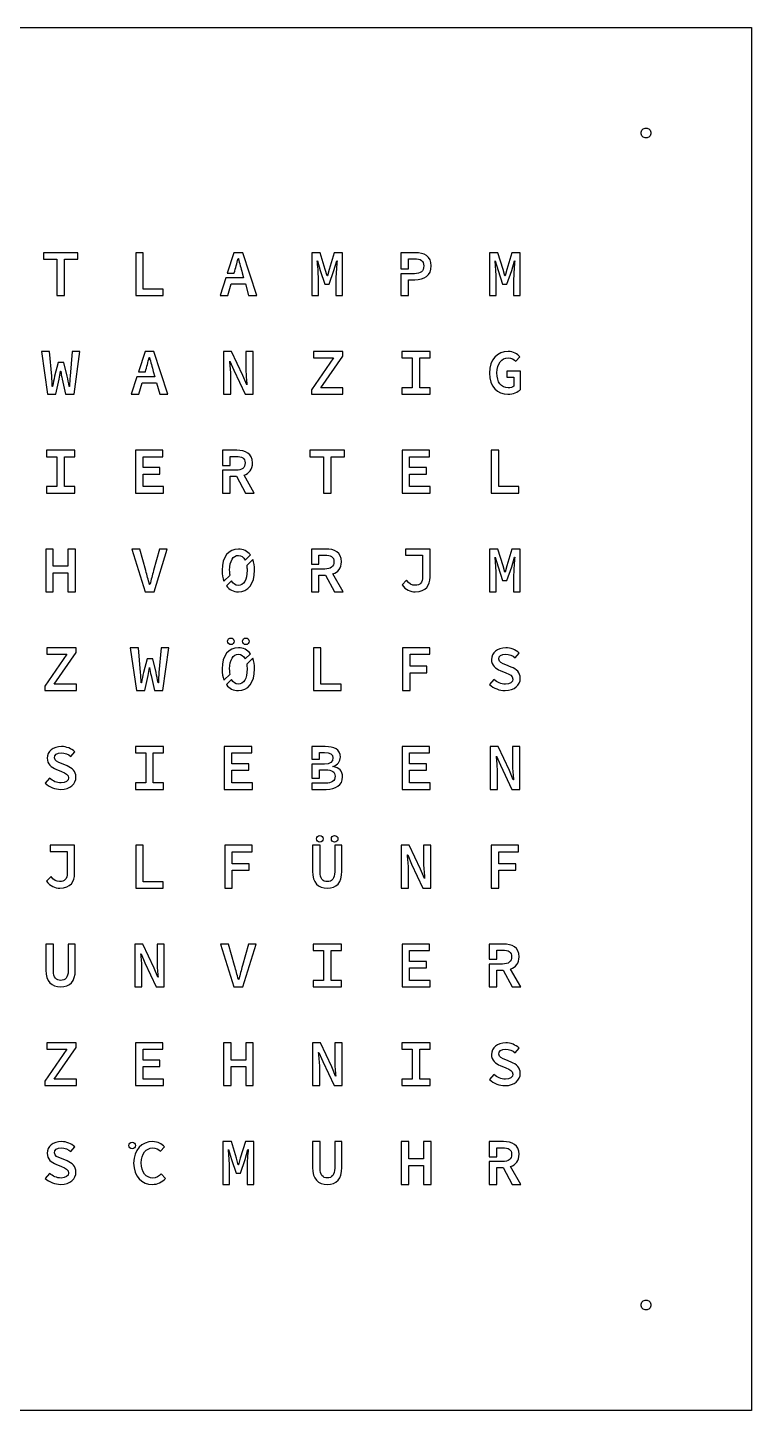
# Model space of a CAD drawing. Extents: x 10 to 430, y 10 to 430.
# Drawn here: x 210.1 to 430, y 10 to 430 of the extents above; entities that cross this region are included whole.
import ezdxf

# ---------------------------------------------------------------- set-up
doc = ezdxf.new("R2010")
doc.units = 0
for name, color, linetype in [('border', 7, 'CONTINUOUS'), ('chars', 7, 'CONTINUOUS'), ('dots_outline', 7, 'CONTINUOUS')]:
    doc.layers.add(name, color=color, linetype=linetype)

msp = doc.modelspace()

# ---------------------------------------------------------------- linework, layer by layer
at = {"layer": 'border', "color": 7}
msp.add_lwpolyline([(10, 430), (430, 430), (430, 10), (10, 10)], close=True, dxfattribs=at)
at = {"layer": 'chars', "color": 7}
for points in [[(218.97939, 348.632361), (221.2852, 348.632361), (221.2852, 359.684349), (225.38001, 359.684349), (225.38001, 361.632361), (214.88459, 361.632361), (214.88459, 359.684349), (218.97939, 359.684349)], [(242.93811, 348.632361), (251.32649, 348.632361), (251.32649, 350.580373), (245.22404, 350.580373), (245.22404, 361.632361), (242.93811, 361.632361)], [(296.34178, 318.63235), (305.92282, 318.63235), (305.92282, 320.580363), (299.16441, 320.580363), (305.84331, 330.240913), (305.84331, 331.63235), (296.93811, 331.63235), (296.93811, 329.704216), (303.0008, 329.704216), (296.34178, 320.023788)], [(323.83872, 318.63235), (332.42588, 318.63235), (332.42588, 320.580363), (329.2852, 320.580363), (329.2852, 329.684338), (332.42588, 329.684338), (332.42588, 331.63235), (323.83872, 331.63235), (323.83872, 329.684338), (326.97939, 329.684338), (326.97939, 320.580363), (323.83872, 320.580363)], [(356.014301, 318.63235)], [(215.83872, 288.63234), (224.42588, 288.63234), (224.42588, 290.580352), (221.2852, 290.580352), (221.2852, 299.684328), (224.42588, 299.684328), (224.42588, 301.63234), (215.83872, 301.63234), (215.83872, 299.684328), (218.97939, 299.684328), (218.97939, 290.580352), (215.83872, 290.580352)], [(242.868535, 288.63234), (251.396065, 288.63234), (251.396065, 290.580352), (245.174345, 290.580352), (245.174345, 294.416743), (250.282915, 294.416743), (250.282915, 296.364756), (245.174345, 296.364756), (245.174345, 299.684328), (251.197285, 299.684328), (251.197285, 301.63234), (242.868535, 301.63234)], [(299.97939, 288.63234), (302.2852, 288.63234), (302.2852, 299.684328), (306.38001, 299.684328), (306.38001, 301.63234), (295.88459, 301.63234), (295.88459, 299.684328), (299.97939, 299.684328)], [(323.86854, 288.63234), (332.39606, 288.63234), (332.39606, 290.580352), (326.17435, 290.580352), (326.17435, 294.416743), (331.28291, 294.416743), (331.28291, 296.364756), (326.17435, 296.364756), (326.17435, 299.684328), (332.19728, 299.684328), (332.19728, 301.63234), (323.86854, 301.63234)], [(350.938106, 288.63234), (359.326486, 288.63234), (359.326486, 290.580352), (353.224036, 290.580352), (353.224036, 301.63234), (350.938106, 301.63234)], [(215.60019, 258.63233), (217.906, 258.63233), (217.906, 264.39686), (222.3586, 264.39686), (222.3586, 258.63233), (224.66441, 258.63233), (224.66441, 271.63233), (222.3586, 271.63233), (222.3586, 266.4045), (217.906, 266.4045), (217.906, 271.63233), (215.60019, 271.63233)], [(274.13205, 271.632193)], [(278.52091, 268.460294)], [(327.868795, 258.63233)], [(215.34178, 228.63232), (224.92282, 228.63232), (224.92282, 230.58034), (218.16441, 230.58034), (224.8433, 240.24089), (224.8433, 241.63232), (215.93811, 241.63232), (215.93811, 239.70419), (222.0008, 239.70419), (215.34178, 230.02376)], [(270.881365, 243.598962)], [(274.13205, 241.632185)], [(275.38325, 243.598962)], [(296.93811, 228.63232), (305.32649, 228.63232), (305.32649, 230.58034), (299.22404, 230.58034), (299.22404, 241.63232), (296.93811, 241.63232)], [(323.977865, 228.63232), (326.283675, 228.63232), (326.283675, 234.05893), (331.392235, 234.05893), (331.392235, 236.00694), (326.283675, 236.00694), (326.283675, 239.68431), (332.286735, 239.68431), (332.286735, 241.63232), (323.977865, 241.63232)], [(278.52091, 238.460285)], [(355.15148, 228.63232)], [(242.83872, 198.63231), (251.42588, 198.63231), (251.42588, 200.58033), (248.2852, 200.58033), (248.2852, 209.6843), (251.42588, 209.6843), (251.42588, 211.63231), (242.83872, 211.63231), (242.83872, 209.6843), (245.97939, 209.6843), (245.97939, 200.58033), (242.83872, 200.58033)], [(269.86854, 198.63231), (278.39606, 198.63231), (278.39606, 200.58033), (272.17435, 200.58033), (272.17435, 204.41672), (277.28291, 204.41672), (277.28291, 206.36473), (272.17435, 206.36473), (272.17435, 209.6843), (278.19728, 209.6843), (278.19728, 211.63231), (269.86854, 211.63231)], [(323.86854, 198.63231), (332.39606, 198.63231), (332.39606, 200.58033), (326.17435, 200.58033), (326.17435, 204.41672), (331.28291, 204.41672), (331.28291, 206.36473), (326.17435, 206.36473), (326.17435, 209.6843), (332.19728, 209.6843), (332.19728, 211.63231), (323.86854, 211.63231)], [(220.15148, 198.63231)], [(242.93811, 168.6323), (251.32649, 168.6323), (251.32649, 170.58031), (245.22404, 170.58031), (245.22404, 181.6323), (242.93811, 181.6323)], [(269.977865, 168.6323), (272.283675, 168.6323), (272.283675, 174.0589), (277.392235, 174.0589), (277.392235, 176.00692), (272.283675, 176.00692), (272.283675, 179.68429), (278.286735, 179.68429), (278.286735, 181.6323), (269.977865, 181.6323)], [(297.881365, 183.598996)], [(302.38325, 183.598996)], [(350.977861, 168.6323), (353.283671, 168.6323), (353.283671, 174.0589), (358.392231, 174.0589), (358.392231, 176.00692), (353.283671, 176.00692), (353.283671, 179.68429), (359.286731, 179.68429), (359.286731, 181.6323), (350.977861, 181.6323)], [(219.868795, 168.6323)], [(301.151815, 168.6323)], [(296.83872, 138.63229), (305.42588, 138.63229), (305.42588, 140.58031), (302.2852, 140.58031), (302.2852, 149.68428), (305.42588, 149.68428), (305.42588, 151.63229), (296.83872, 151.63229), (296.83872, 149.68428), (299.97939, 149.68428), (299.97939, 140.58031), (296.83872, 140.58031)], [(323.86854, 138.63229), (332.39606, 138.63229), (332.39606, 140.58031), (326.17435, 140.58031), (326.17435, 144.4167), (331.28291, 144.4167), (331.28291, 146.36471), (326.17435, 146.36471), (326.17435, 149.68428), (332.19728, 149.68428), (332.19728, 151.63229), (323.86854, 151.63229)], [(220.151815, 138.63229)], [(215.34178, 108.63229), (224.92282, 108.63229), (224.92282, 110.58031), (218.16441, 110.58031), (224.8433, 120.24086), (224.8433, 121.63229), (215.93811, 121.63229), (215.93811, 119.70416), (222.0008, 119.70416), (215.34178, 110.02373)], [(242.868535, 108.63229), (251.396065, 108.63229), (251.396065, 110.58031), (245.174345, 110.58031), (245.174345, 114.4167), (250.282915, 114.4167), (250.282915, 116.36471), (245.174345, 116.36471), (245.174345, 119.68428), (251.197285, 119.68428), (251.197285, 121.63229), (242.868535, 121.63229)], [(269.60019, 108.63229), (271.906, 108.63229), (271.906, 114.39682), (276.3586, 114.39682), (276.3586, 108.63229), (278.66441, 108.63229), (278.66441, 121.63229), (276.3586, 121.63229), (276.3586, 116.40447), (271.906, 116.40447), (271.906, 121.63229), (269.60019, 121.63229)], [(323.83872, 108.632288), (332.42587, 108.632288), (332.42587, 110.5803), (329.2852, 110.5803), (329.2852, 119.684276), (332.42587, 119.684276), (332.42587, 121.632288), (323.83872, 121.632288), (323.83872, 119.684276), (326.97939, 119.684276), (326.97939, 110.5803), (323.83872, 110.5803)], [(355.151466, 108.63229)], [(242.84061, 90.42399)], [(323.60019, 78.632287), (325.906, 78.632287), (325.906, 84.396817), (330.3586, 84.396817), (330.3586, 78.632287), (332.66441, 78.632287), (332.66441, 91.632287), (330.3586, 91.632287), (330.3586, 86.404467), (325.906, 86.404467), (325.906, 91.632287), (323.60019, 91.632287)], [(220.15148, 78.632287)], [(247.956785, 78.632287)], [(301.151815, 78.632287)]]:
    msp.add_lwpolyline(points, close=True, dxfattribs=at)
for points in [[(275.28546, 355.549871), (275.7428, 353.959791), (273.86488, 353.959791), (272.44274, 353.959791), (270.29352, 353.959791), (268.56649, 348.632501), (270.91209, 348.632501), (271.92598, 352.150631), (276.25956, 352.150631), (277.2533, 348.632501), (279.69811, 348.632501), (275.48442, 361.632221), (272.78072, 361.632221)], [(272.78072, 361.632221), (270.77981, 355.459471), (272.87426, 355.459471), (272.90006, 355.549871)], [(303.776025, 353.880067), (303.776025, 348.632361), (305.803545, 348.632361), (305.803545, 361.632361), (303.259205, 361.632361), (301.688865, 356.563554), (301.172045, 354.615541), (301.092545, 354.615541), (300.555855, 356.563554), (299.005395, 361.632361), (296.461055, 361.632361), (296.461115, 348.632361)], [(323.52069, 361.632481), (323.52069, 356.751641), (325.82649, 356.751641), (325.82649, 359.783501), (327.61553, 359.783501)], [(327.79433, 361.632481), (323.52069, 361.632481)], [(357.776021, 353.880067), (357.776021, 348.632361), (359.803541, 348.632361), (359.803541, 361.632361), (357.259201, 361.632361), (355.688861, 356.563554), (355.172041, 354.615541), (355.092541, 354.615541), (354.555851, 356.563554), (353.005391, 361.632361), (350.461051, 361.632361), (350.461111, 348.632361)], [(274.05296, 359.843151), (274.13256, 359.843151)], [(298.110955, 359.207285), (298.170555, 359.207285), (299.025295, 356.185878), (300.436605, 352.071199), (301.748535, 352.071199), (303.179725, 356.185878), (304.054345, 359.207285), (304.113945, 359.207285)], [(352.110951, 359.207285), (352.170551, 359.207285), (353.025291, 356.185878), (354.436601, 352.071199), (355.748531, 352.071199), (357.179721, 356.185878), (358.054341, 359.207285), (358.113941, 359.207285)], [(296.461115, 348.632361), (298.448875, 348.632361), (298.448875, 353.880067)], [(327.61553, 355.251471), (325.82649, 355.251471), (323.52069, 355.251471), (323.52069, 348.632241), (325.82649, 348.632241), (325.82649, 353.403011), (327.79433, 353.403011)], [(350.461111, 348.632361), (352.448871, 348.632361), (352.448871, 353.880067)], [(217.428965, 324.098711), (216.772995, 331.63235), (214.308165, 331.63235), (216.156765, 318.63235)], [(222.120055, 324.098711), (221.106295, 328.312779), (219.376935, 328.312779), (218.303535, 324.098711)], [(220.589465, 323.243971), (221.603225, 318.63235), (224.207195, 318.63235), (225.956435, 331.63235), (223.630745, 331.63235), (222.994655, 324.098711)], [(248.28546, 325.54986), (248.7428, 323.95978), (246.86488, 323.95978), (245.44274, 323.95978), (243.29352, 323.95978), (241.56649, 318.63249), (243.91209, 318.63249), (244.92598, 322.15062), (249.25956, 322.15062), (250.2533, 318.63249), (252.69811, 318.63249), (248.48442, 331.63221), (245.78072, 331.63221)], [(245.78072, 331.63221), (243.77981, 325.45946), (245.87426, 325.45946), (245.90006, 325.54986)], [(247.05296, 329.84314), (247.13256, 329.84314)], [(276.73626, 321.554369), (276.67666, 321.554369), (275.50388, 324.337243), (272.06504, 331.63235), (269.63996, 331.63235), (269.63997, 318.63235)], [(271.52835, 328.710332), (271.58795, 328.710332), (272.76073, 325.947335), (276.19957, 318.63235), (278.62464, 318.63235), (278.62464, 331.63235), (276.41822, 331.63235), (276.41822, 325.98709)], [(358.430231, 328.679548), (359.657371, 330.060079)], [(220.112425, 325.669048), (220.172025, 325.669048)], [(269.63997, 318.63235), (271.8464, 318.63235), (271.8464, 324.317366)], [(359.849111, 320.127925), (359.849111, 325.650049), (355.669171, 325.650049), (355.669171, 323.828515), (357.835841, 323.828515), (357.835841, 321.124976)], [(216.156765, 318.63235), (218.720985, 318.63235), (219.714875, 323.243971)], [(217.667455, 320.977916), (217.607855, 320.977916)], [(222.835635, 320.977916), (222.756135, 320.977916)], [(269.31191, 301.6322), (269.31191, 297.04953), (271.61773, 297.04953), (271.61773, 299.78373), (273.40676, 299.78373)], [(273.64552, 301.6322), (269.31191, 301.6322)], [(273.40676, 295.54988), (271.61773, 295.54988), (269.31191, 295.54988), (269.31191, 288.63248), (271.61773, 288.63248), (271.61773, 293.72106), (273.56593, 293.72106), (276.34871, 288.63248), (278.95269, 288.63248), (275.85156, 294.05902)], [(245.999275, 265.09258), (244.170535, 271.63233), (241.725575, 271.63233), (245.780615, 258.63233)], [(245.780615, 258.63233), (248.503855, 258.63233), (252.539025, 271.63233), (250.173575, 271.63233), (248.364715, 265.09258)], [(276.19911, 268.259788), (277.77782, 269.838504)], [(296.31191, 271.63219), (296.31191, 267.04952), (298.61772, 267.04952), (298.61772, 269.78372), (300.40676, 269.78372)], [(300.64552, 271.63219), (296.31191, 271.63219)], [(332.377795, 263.08278), (332.377795, 271.63233), (324.940865, 271.63233), (324.940865, 269.73893), (330.113535, 269.73893), (330.113535, 263.27797)], [(357.776021, 263.88004), (357.776021, 258.63233), (359.803541, 258.63233), (359.803541, 271.63233), (357.259201, 271.63233), (355.688861, 266.56352), (355.172041, 264.61551), (355.092541, 264.61551), (354.555851, 266.56352), (353.005391, 271.63233), (350.461051, 271.63233), (350.461111, 258.63233)], [(352.110951, 269.20725), (352.170551, 269.20725), (353.025291, 266.18585), (354.436601, 262.07117), (355.748531, 262.07117), (357.179721, 266.18585), (358.054341, 269.20725), (358.113941, 269.20725)], [(278.52093, 268.460294), (276.67917, 266.618546)], [(300.40676, 265.54987), (298.61772, 265.54987), (296.31191, 265.54987), (296.31191, 258.63247), (298.61772, 258.63247), (298.61772, 263.72105), (300.56593, 263.72105), (303.34871, 258.63247), (305.95269, 258.63247), (302.85156, 264.05901)], [(247.231685, 260.85863), (247.152185, 260.85863)], [(269.75711, 261.817806), (271.59422, 263.654903)], [(272.07736, 262.016759), (270.4997, 260.439078)], [(325.214135, 262.14584), (323.886805, 260.74043)], [(350.461111, 258.63233), (352.448871, 258.63233), (352.448871, 263.88004)], [(244.428965, 234.09868), (243.772995, 241.63232), (241.308165, 241.63232), (243.156765, 228.63232)], [(247.589465, 233.24394), (248.603225, 228.63232), (251.207195, 228.63232), (252.956435, 241.63232), (250.630745, 241.63232), (249.994655, 234.09868)], [(276.19911, 238.259775), (277.77782, 239.838495)], [(358.25767, 238.621995), (359.40811, 240.040875)], [(249.120055, 234.09868), (248.106295, 238.31275), (246.376935, 238.31275), (245.303535, 234.09868)], [(247.112425, 235.66902), (247.172025, 235.66902)], [(278.52093, 238.460285), (276.67917, 236.618535)], [(357.06888, 235.745889), (355.41991, 236.455329)], [(243.156765, 228.63232), (245.720985, 228.63232), (246.714875, 233.24394)], [(269.75711, 231.817795), (271.59422, 233.654895)], [(272.07736, 232.016755), (270.4997, 230.439065)], [(351.77685, 231.987777), (350.47301, 230.473028)], [(353.71342, 234.768013), (355.41991, 234.020225)], [(244.667455, 230.97789), (244.607855, 230.97789)], [(249.835635, 230.97789), (249.756135, 230.97789)], [(223.25767, 208.62199), (224.40811, 210.04087)], [(300.50624, 211.63244), (296.47083, 211.63242)], [(296.47083, 211.63242), (296.47083, 207.78511), (298.77663, 207.78511), (298.77663, 209.78344), (300.34708, 209.78344)], [(357.736256, 201.55433), (357.676656, 201.55433), (356.503876, 204.33721), (353.065036, 211.63231), (350.639956, 211.63231), (350.639966, 198.63231)], [(352.528346, 208.7103), (352.587946, 208.7103), (353.760726, 205.9473), (357.199566, 198.63231), (359.624636, 198.63231), (359.624636, 211.63231), (357.418216, 211.63231), (357.418216, 205.98705)], [(222.06888, 205.74588), (220.41991, 206.45532)], [(300.30729, 206.28494), (298.77663, 206.28494), (296.47083, 206.28494), (296.47083, 201.98081), (298.77663, 201.98081), (298.77663, 204.5357), (300.60546, 204.5357)], [(216.77685, 201.98777), (215.47301, 200.47302)], [(218.71342, 204.76801), (220.41991, 204.02022)], [(302.87147, 205.52995), (302.87147, 205.60955)], [(350.639966, 198.63231), (352.846396, 198.63231), (352.846396, 204.31733)], [(300.60546, 200.48065), (298.77663, 200.48065), (296.47083, 200.48065), (296.47083, 198.63218), (300.8442, 198.63218)], [(224.377795, 173.08275), (224.377795, 181.6323), (216.940865, 181.6323), (216.940865, 179.73891), (222.113535, 179.73891), (222.113535, 173.27795)], [(298.946115, 173.57074), (298.946115, 181.6323), (296.681845, 181.6323), (296.681845, 173.74642)], [(305.582755, 173.74642), (305.582755, 181.6323), (303.416085, 181.6323), (303.416085, 173.57074)], [(330.73626, 171.55432), (330.67666, 171.55432), (329.50388, 174.33719), (326.06504, 181.6323), (323.63996, 181.6323), (323.63997, 168.6323)], [(325.52835, 178.71028), (325.58795, 178.71028), (326.76073, 175.94728), (330.19957, 168.6323), (332.62464, 168.6323), (332.62464, 181.6323), (330.41822, 181.6323), (330.41822, 175.98704)], [(323.63997, 168.6323), (325.8464, 168.6323), (325.8464, 174.31731)], [(217.214135, 172.14582), (215.886805, 170.74041)], [(217.946115, 143.57073), (217.946115, 151.63229), (215.681845, 151.63229), (215.681845, 143.7464)], [(224.582755, 143.7464), (224.582755, 151.63229), (222.416085, 151.63229), (222.416085, 143.57073)], [(249.73626, 141.55431), (249.67666, 141.55431), (248.50388, 144.33719), (245.06504, 151.63229), (242.63996, 151.63229), (242.63997, 138.63229)], [(244.52835, 148.71028), (244.58795, 148.71028), (245.76073, 145.94728), (249.19957, 138.63229), (251.62464, 138.63229), (251.62464, 151.63229), (249.41822, 151.63229), (249.41822, 145.98703)], [(272.999275, 145.09254), (271.170535, 151.63229), (268.725575, 151.63229), (272.780615, 138.63229)], [(272.780615, 138.63229), (275.503855, 138.63229), (279.539025, 151.63229), (277.173575, 151.63229), (275.364715, 145.09254)], [(350.31191, 151.63215), (350.31191, 147.04948), (352.61772, 147.04948), (352.61772, 149.78368), (354.40676, 149.78368)], [(354.64552, 151.63215), (350.31191, 151.63215)], [(242.63997, 138.63229), (244.8464, 138.63229), (244.8464, 144.31731)], [(354.40676, 145.54983), (352.61772, 145.54983), (350.31191, 145.54983), (350.31191, 138.63243), (352.61772, 138.63243), (352.61772, 143.72101), (354.56593, 143.72101), (357.34871, 138.63243), (359.95269, 138.63243), (356.85156, 144.05897)], [(274.231685, 140.85859), (274.152185, 140.85859)], [(303.73626, 111.55431), (303.67666, 111.55431), (302.50388, 114.33719), (299.06504, 121.63229), (296.63996, 121.63229), (296.63997, 108.63229)], [(298.52835, 118.71028), (298.58795, 118.71028), (299.76073, 115.94728), (303.19957, 108.63229), (305.62464, 108.63229), (305.62464, 121.63229), (303.41822, 121.63229), (303.41822, 115.98703)], [(358.257666, 118.62196), (359.408106, 120.04084)], [(296.63997, 108.63229), (298.8464, 108.63229), (298.8464, 114.31731)], [(353.713416, 114.76798), (355.419906, 114.02019)], [(357.068876, 115.74586), (355.419906, 116.4553)], [(351.776836, 111.98774), (350.473006, 110.473)], [(223.25767, 88.621957), (224.40811, 90.040837)], [(250.468585, 88.679487), (251.695725, 90.060017)], [(276.776025, 83.879997), (276.776025, 78.632287), (278.803545, 78.632287), (278.803545, 91.632287), (276.259205, 91.632287), (274.688865, 86.563487), (274.172045, 84.615467), (274.092545, 84.615467), (273.555855, 86.563487), (272.005395, 91.632287), (269.461055, 91.632287), (269.461115, 78.632287)], [(271.110955, 89.207217), (271.170555, 89.207217), (272.025295, 86.185807), (273.436605, 82.071127), (274.748535, 82.071127), (276.179725, 86.185807), (277.054345, 89.207217), (277.113945, 89.207217)], [(298.946115, 83.570727), (298.946115, 91.632287), (296.681845, 91.632287), (296.681845, 83.746407)], [(305.582755, 83.746407), (305.582755, 91.632287), (303.416085, 91.632287), (303.416085, 83.570727)], [(350.31191, 91.63215), (350.31191, 87.04948), (352.61772, 87.04948), (352.61772, 89.78368), (354.40676, 89.78368)], [(354.64552, 91.63215), (350.31191, 91.63215)], [(218.71342, 84.767977), (220.41991, 84.020187)], [(222.06888, 85.745857), (220.41991, 86.455297)], [(354.40676, 85.54983), (352.61772, 85.54983), (350.31191, 85.54983), (350.31191, 78.63243), (352.61772, 78.63243), (352.61772, 83.72101), (354.56593, 83.72101), (357.34871, 78.63243), (359.95269, 78.63243), (356.85156, 84.05897)], [(216.77685, 81.987737), (215.47301, 80.472997)], [(251.944985, 80.453817), (250.717845, 81.815177)], [(269.461115, 78.632287), (271.448875, 78.632287), (271.448875, 83.879997)]]:
    msp.add_lwpolyline(points, dxfattribs=at)
for points in [[(332.7439, 357.616701), (332.7439, 360.638101), (330.63684, 361.632481), (327.79433, 361.632481)], [(272.90006, 355.549871), (273.29762, 356.921431), (273.69516, 358.392081), (274.05296, 359.843151)], [(274.13256, 359.843151), (274.49036, 358.392081), (274.90779, 356.921431), (275.28546, 355.549871)], [(298.448875, 353.880067), (298.448875, 355.251627), (298.250105, 357.935113), (298.110955, 359.207285)], [(304.113945, 359.207285), (303.994675, 357.935113), (303.776025, 355.251627), (303.776025, 353.880067)], [(327.61553, 359.783501), (329.50391, 359.783501), (330.47789, 359.246671), (330.47789, 357.616701)], [(330.47789, 357.616701), (330.47789, 356.026481), (329.54367, 355.251471), (327.61553, 355.251471)], [(327.79433, 353.403011), (330.59708, 353.403011), (332.7439, 354.734441), (332.7439, 357.616701)], [(352.448871, 353.880067), (352.448871, 355.251627), (352.250101, 357.935113), (352.110951, 359.207285)], [(358.113941, 359.207285), (357.994671, 357.935113), (357.776021, 355.251627), (357.776021, 353.880067)], [(245.90006, 325.54986), (246.29762, 326.92142), (246.69516, 328.39207), (247.05296, 329.84314)], [(247.13256, 329.84314), (247.49036, 328.39207), (247.90779, 326.92142), (248.28546, 325.54986)], [(271.8464, 324.317366), (271.8464, 325.768436), (271.62774, 327.318895), (271.52835, 328.710332)], [(356.110171, 331.63235), (352.850591, 331.63235), (350.415481, 329.216421), (350.415481, 325.094002)], [(352.716371, 325.151524), (352.716371, 327.970108), (354.116071, 329.695772), (356.110171, 329.695772)], [(359.657371, 330.060079), (358.909581, 330.846215), (357.778311, 331.63235), (356.110171, 331.63235)], [(356.110171, 329.695772), (357.203091, 329.695772), (357.855011, 329.273943), (358.430231, 328.679548)], [(217.607855, 320.977916), (217.568155, 322.190454), (217.508455, 323.005439), (217.428965, 324.098711)], [(218.303535, 324.098711), (218.065005, 323.005439), (217.886105, 322.190454), (217.667455, 320.977916)], [(219.714875, 323.243971), (219.893775, 324.058956), (219.993165, 324.873941), (220.112425, 325.669048)], [(220.172025, 325.669048), (220.251525, 324.873941), (220.410565, 324.058956), (220.589465, 323.243971)], [(222.756135, 320.977916), (222.557365, 322.210332), (222.378465, 323.025317), (222.120055, 324.098711)], [(222.994655, 324.098711), (222.915155, 323.025317), (222.895255, 322.210332), (222.835635, 320.977916)], [(276.41822, 325.98709), (276.41822, 324.53602), (276.63688, 322.886173), (276.73626, 321.554369)], [(350.415481, 325.094002), (350.415481, 320.933235), (352.831411, 318.63235), (356.014301, 318.63235)], [(356.148521, 320.568928), (353.924331, 320.568928), (352.716371, 322.294592), (352.716371, 325.151524)], [(356.014301, 318.63235), (357.624921, 318.63235), (359.043801, 319.322616), (359.849111, 320.127925)], [(357.835841, 321.124976), (357.471531, 320.760669), (356.819611, 320.568928), (356.148521, 320.568928)], [(273.40676, 299.78373), (275.19574, 299.78373), (276.16991, 299.26693), (276.16991, 297.7761)], [(278.43591, 297.7761), (278.43591, 300.67824), (276.34887, 301.6322), (273.64552, 301.6322)], [(276.16991, 297.7761), (276.16991, 296.30515), (275.19574, 295.54988), (273.40676, 295.54988)], [(275.85156, 294.05902), (277.40205, 294.59571), (278.43591, 295.80822), (278.43591, 297.7761)], [(274.13205, 271.632193), (271.21759, 271.632193), (269.20469, 269.31211), (269.20469, 265.189693)], [(271.48622, 265.189693), (271.48622, 268.065798), (272.52143, 269.695877), (274.13205, 269.695877)], [(277.77782, 269.838504), (276.90639, 271.009412), (275.64028, 271.632193), (274.13205, 271.632193)], [(274.13205, 269.695877), (275.0238, 269.695877), (275.73812, 269.193936), (276.19911, 268.259788)], [(300.40676, 269.78372), (302.19574, 269.78372), (303.16991, 269.26692), (303.16991, 267.77609)], [(305.4359, 267.77609), (305.4359, 270.67823), (303.34887, 271.63219), (300.64552, 271.63219)], [(352.448871, 263.88004), (352.448871, 265.2516), (352.250101, 267.93508), (352.110951, 269.20725)], [(358.113941, 269.20725), (357.994671, 267.93508), (357.776021, 265.2516), (357.776021, 263.88004)], [(247.152185, 260.85863), (246.714875, 262.34946), (246.416705, 263.62163), (245.999275, 265.09258)], [(248.364715, 265.09258), (247.967155, 263.62163), (247.668995, 262.34946), (247.231685, 260.85863)], [(269.20469, 265.189693), (269.20469, 263.881847), (269.40011, 262.752891), (269.75711, 261.817806)], [(271.59422, 263.654903), (271.52322, 264.118937), (271.48622, 264.631117), (271.48622, 265.189693)], [(276.77837, 265.189693), (276.77837, 262.23689), (275.74266, 260.568784), (274.13203, 260.568784)], [(274.13203, 258.632468), (277.04647, 258.632468), (279.0599, 260.990578), (279.0599, 265.189693)], [(276.67917, 266.618546), (276.74367, 266.183616), (276.77837, 265.707731), (276.77837, 265.189693)], [(279.0599, 265.189693), (279.0599, 266.455478), (278.86834, 267.549345), (278.52091, 268.460294)], [(303.16991, 267.77609), (303.16991, 266.30514), (302.19574, 265.54987), (300.40676, 265.54987)], [(302.85156, 264.05901), (304.40204, 264.5957), (305.4359, 265.80821), (305.4359, 267.77609)], [(270.4997, 260.439078), (271.37068, 259.258978), (272.63121, 258.632468), (274.13203, 258.632468)], [(274.13203, 260.568784), (273.24774, 260.568784), (272.53871, 261.074522), (272.07736, 262.016759)], [(323.886805, 260.74043), (324.882305, 259.23743), (326.463385, 258.63233), (327.868795, 258.63233)], [(327.810235, 260.6038), (326.892815, 260.6038), (325.955875, 261.11131), (325.214135, 262.14584)], [(330.113535, 263.27797), (330.113535, 261.34554), (329.371795, 260.6038), (327.810235, 260.6038)], [(327.868795, 258.63233), (331.226145, 258.63233), (332.377795, 260.64284), (332.377795, 263.08278)], [(270.881365, 243.598962), (270.881365, 243.864179), (270.986722, 244.118534), (271.17426, 244.30607)], [(271.17426, 244.30607), (271.361797, 244.493607), (271.616153, 244.598963), (271.88137, 244.598962)], [(271.88137, 244.598962), (272.146588, 244.598964), (272.400945, 244.493609), (272.588483, 244.306072)], [(272.588483, 244.306072), (272.776022, 244.118535), (272.88138, 243.86418), (272.88138, 243.598962)], [(275.38325, 243.598962), (275.38325, 244.151239), (275.830953, 244.598951), (276.38323, 244.598962)], [(276.38323, 244.598962), (276.648447, 244.598962), (276.902801, 244.493605), (277.090337, 244.306069)], [(277.090337, 244.306069), (277.277873, 244.118532), (277.38323, 243.864178), (277.38323, 243.598962)], [(274.13205, 241.632185), (271.21759, 241.632185), (269.20469, 239.312105), (269.20469, 235.189685)], [(271.17426, 242.891853), (270.986722, 243.07939), (270.881365, 243.333744), (270.881365, 243.598962)], [(271.88137, 242.598962), (271.616153, 242.59896), (271.361797, 242.704316), (271.17426, 242.891853)], [(271.48622, 235.189685), (271.48622, 238.065795), (272.52143, 239.695865), (274.13205, 239.695865)], [(272.588483, 242.891851), (272.400945, 242.704315), (272.146588, 242.598959), (271.88137, 242.598962)], [(272.88138, 243.598962), (272.88138, 243.333743), (272.776022, 243.079388), (272.588483, 242.891851)], [(277.77782, 239.838495), (276.90639, 241.009405), (275.64028, 241.632185), (274.13205, 241.632185)], [(274.13205, 239.695865), (275.0238, 239.695865), (275.73812, 239.193925), (276.19911, 238.259775)], [(276.38323, 242.598962), (275.830953, 242.598973), (275.38325, 243.046685), (275.38325, 243.598962)], [(277.090337, 242.891855), (276.902801, 242.704318), (276.648447, 242.598962), (276.38323, 242.598962)], [(277.38323, 243.598962), (277.38323, 243.333745), (277.277873, 243.079391), (277.090337, 242.891855)], [(355.38157, 241.63232), (352.83142, 241.63232), (351.02906, 240.098397), (351.02906, 238.104296)], [(353.27242, 238.219341), (353.27242, 239.158869), (354.07773, 239.695742), (355.26652, 239.695742)], [(355.26652, 239.695742), (356.53201, 239.695742), (357.41401, 239.293087), (358.25767, 238.621995)], [(359.40811, 240.040875), (358.37272, 241.018751), (356.91549, 241.63232), (355.38157, 241.63232)], [(246.714875, 233.24394), (246.893775, 234.05893), (246.993165, 234.87391), (247.112425, 235.66902)], [(247.172025, 235.66902), (247.251525, 234.87391), (247.410565, 234.05893), (247.589465, 233.24394)], [(276.67917, 236.618535), (276.74367, 236.183605), (276.77837, 235.707725), (276.77837, 235.189685)], [(279.0599, 235.189685), (279.0599, 236.455475), (278.86834, 237.549335), (278.52091, 238.460285)], [(351.02906, 238.104296), (351.02906, 236.263588), (352.39041, 235.285712), (353.71342, 234.768013)], [(355.41991, 236.455329), (354.28864, 236.896332), (353.27242, 237.260638), (353.27242, 238.219341)], [(359.79159, 232.352084), (359.79159, 234.173618), (358.66033, 235.113146), (357.06888, 235.745889)], [(244.607855, 230.97789), (244.568155, 232.19043), (244.508455, 233.00541), (244.428965, 234.09868)], [(245.303535, 234.09868), (245.065005, 233.00541), (244.886105, 232.19043), (244.667455, 230.97789)], [(249.756135, 230.97789), (249.557365, 232.21031), (249.378465, 233.02529), (249.120055, 234.09868)], [(249.994655, 234.09868), (249.915155, 233.02529), (249.895255, 232.21031), (249.835635, 230.97789)], [(269.20469, 235.189685), (269.20469, 233.881835), (269.40011, 232.752885), (269.75711, 231.817795)], [(271.59422, 233.654895), (271.52322, 234.118925), (271.48622, 234.631105), (271.48622, 235.189685)], [(274.13203, 230.568775), (273.24774, 230.568775), (272.53871, 231.074515), (272.07736, 232.016755)], [(276.77837, 235.189685), (276.77837, 232.236885), (275.74266, 230.568775), (274.13203, 230.568775)], [(274.13203, 228.632455), (277.04647, 228.632455), (279.0599, 230.990565), (279.0599, 235.189685)], [(355.2857, 230.568898), (353.96269, 230.568898), (352.71637, 231.144119), (351.77685, 231.987777)], [(355.15148, 228.63232), (358.06593, 228.63232), (359.79159, 230.319635), (359.79159, 232.352084)], [(357.52906, 232.083647), (357.52906, 231.201641), (356.74292, 230.568898), (355.2857, 230.568898)], [(355.41991, 234.020225), (356.66623, 233.502526), (357.52906, 233.195742), (357.52906, 232.083647)], [(270.4997, 230.439065), (271.37068, 229.258965), (272.63121, 228.632455), (274.13203, 228.632455)], [(350.47301, 230.473028), (351.71932, 229.303411), (353.38746, 228.63232), (355.15148, 228.63232)], [(220.38157, 211.63231), (217.83142, 211.63231), (216.02906, 210.09839), (216.02906, 208.10429)], [(224.40811, 210.04087), (223.37272, 211.01874), (221.91549, 211.63231), (220.38157, 211.63231)], [(305.11784, 208.43212), (305.11784, 210.81744), (303.18973, 211.63244), (300.50624, 211.63244)], [(216.02906, 208.10429), (216.02906, 206.26358), (217.39041, 205.2857), (218.71342, 204.76801)], [(218.27242, 208.21933), (218.27242, 209.15886), (219.07773, 209.69573), (220.26652, 209.69573)], [(220.41991, 206.45532), (219.28864, 206.89632), (218.27242, 207.26063), (218.27242, 208.21933)], [(220.26652, 209.69573), (221.53201, 209.69573), (222.41401, 209.29308), (223.25767, 208.62199)], [(302.85183, 208.15356), (302.85183, 206.94102), (302.11615, 206.28494), (300.30729, 206.28494)], [(300.34708, 209.78344), (302.03668, 209.78344), (302.85183, 209.34622), (302.85183, 208.15356)], [(302.87147, 205.60955), (304.40205, 206.0071), (305.11784, 207.1997), (305.11784, 208.43212)], [(352.846396, 204.31733), (352.846396, 205.7684), (352.627736, 207.31886), (352.528346, 208.7103)], [(357.418216, 205.98705), (357.418216, 204.53598), (357.636876, 202.88614), (357.736256, 201.55433)], [(220.2857, 200.56889), (218.96269, 200.56889), (217.71637, 201.14411), (216.77685, 201.98777)], [(220.15148, 198.63231), (223.06593, 198.63231), (224.79159, 200.31963), (224.79159, 202.35208)], [(222.52906, 202.08364), (222.52906, 201.20163), (221.74292, 200.56889), (220.2857, 200.56889)], [(220.41991, 204.02022), (221.66623, 203.50252), (222.52906, 203.19573), (222.52906, 202.08364)], [(224.79159, 202.35208), (224.79159, 204.17361), (223.66033, 205.11314), (222.06888, 205.74588)], [(300.60546, 204.5357), (302.55347, 204.5357), (303.52724, 203.97921), (303.52724, 202.60765)], [(303.52724, 202.60765), (303.52724, 201.1367), (302.51371, 200.48065), (300.60546, 200.48065)], [(300.8442, 198.63218), (303.70658, 198.63218), (305.79378, 199.84502), (305.79377, 202.449)], [(305.79377, 202.449), (305.79377, 204.21811), (304.73997, 205.2119), (302.87147, 205.52995)], [(215.47301, 200.47302), (216.71932, 199.3034), (218.38746, 198.63231), (220.15148, 198.63231)], [(297.881365, 183.598996), (297.881365, 183.864213), (297.986722, 184.118568), (298.17426, 184.306104)], [(298.17426, 182.891887), (297.986722, 183.079424), (297.881365, 183.333778), (297.881365, 183.598996)], [(298.17426, 184.306104), (298.361797, 184.493641), (298.616153, 184.598997), (298.88137, 184.598996)], [(298.88137, 182.598996), (298.616153, 182.598994), (298.361797, 182.70435), (298.17426, 182.891887)], [(298.88137, 184.598996), (299.146588, 184.598998), (299.400945, 184.493643), (299.588483, 184.306106)], [(299.588483, 182.891885), (299.400945, 182.704349), (299.146588, 182.598993), (298.88137, 182.598996)], [(299.588483, 184.306106), (299.776022, 184.118569), (299.88138, 183.864214), (299.88138, 183.598996)], [(299.88138, 183.598996), (299.88138, 183.333777), (299.776022, 183.079422), (299.588483, 182.891885)], [(302.38325, 183.598996), (302.38325, 184.151273), (302.830953, 184.598985), (303.38323, 184.598996)], [(303.38323, 182.598996), (302.830953, 182.599007), (302.38325, 183.046719), (302.38325, 183.598996)], [(303.38323, 184.598996), (303.648447, 184.598996), (303.902801, 184.493639), (304.090337, 184.306103)], [(304.090337, 182.891889), (303.902801, 182.704352), (303.648447, 182.598996), (303.38323, 182.598996)], [(304.090337, 184.306103), (304.277873, 184.118566), (304.38323, 183.864212), (304.38323, 183.598996)], [(304.38323, 183.598996), (304.38323, 183.333779), (304.277873, 183.079425), (304.090337, 182.891889)], [(325.8464, 174.31731), (325.8464, 175.76838), (325.62774, 177.31884), (325.52835, 178.71028)], [(222.113535, 173.27795), (222.113535, 171.34552), (221.371795, 170.60377), (219.810235, 170.60377)], [(219.868795, 168.6323), (223.226145, 168.6323), (224.377795, 170.64281), (224.377795, 173.08275)], [(296.681845, 173.74642), (296.681845, 170.25242), (298.360525, 168.6323), (301.151815, 168.6323)], [(301.151815, 170.60377), (299.785455, 170.60377), (298.946115, 171.48215), (298.946115, 173.57074)], [(301.151815, 168.6323), (303.962635, 168.6323), (305.582755, 170.25242), (305.582755, 173.74642)], [(303.416085, 173.57074), (303.416085, 171.48215), (302.537705, 170.60377), (301.151815, 170.60377)], [(330.41822, 175.98704), (330.41822, 174.53597), (330.63688, 172.88612), (330.73626, 171.55432)], [(215.886805, 170.74041), (216.882305, 169.23741), (218.463385, 168.6323), (219.868795, 168.6323)], [(219.810235, 170.60377), (218.892815, 170.60377), (217.955875, 171.11128), (217.214135, 172.14582)], [(359.4359, 147.77605), (359.4359, 150.67819), (357.34887, 151.63215), (354.64552, 151.63215)], [(244.8464, 144.31731), (244.8464, 145.76838), (244.62774, 147.31884), (244.52835, 148.71028)], [(354.40676, 149.78368), (356.19574, 149.78368), (357.16991, 149.26688), (357.16991, 147.77605)], [(357.16991, 147.77605), (357.16991, 146.3051), (356.19574, 145.54983), (354.40676, 145.54983)], [(356.85156, 144.05897), (358.40205, 144.59566), (359.4359, 145.80817), (359.4359, 147.77605)], [(215.681845, 143.7464), (215.681845, 140.25241), (217.360525, 138.63229), (220.151815, 138.63229)], [(220.151815, 140.60376), (218.785455, 140.60376), (217.946115, 141.48214), (217.946115, 143.57073)], [(220.151815, 138.63229), (222.962635, 138.63229), (224.582755, 140.25241), (224.582755, 143.7464)], [(222.416085, 143.57073), (222.416085, 141.48214), (221.537705, 140.60376), (220.151815, 140.60376)], [(249.41822, 145.98703), (249.41822, 144.53596), (249.63688, 142.88612), (249.73626, 141.55431)], [(274.152185, 140.85859), (273.714875, 142.34942), (273.416705, 143.62159), (272.999275, 145.09254)], [(275.364715, 145.09254), (274.967155, 143.62159), (274.668995, 142.34942), (274.231685, 140.85859)], [(298.8464, 114.31731), (298.8464, 115.76838), (298.62774, 117.31884), (298.52835, 118.71028)], [(355.381556, 121.63229), (352.831406, 121.63229), (351.029046, 120.09836), (351.029046, 118.10426)], [(351.029046, 118.10426), (351.029046, 116.26356), (352.390406, 115.28568), (353.713416, 114.76798)], [(353.272416, 118.21931), (353.272416, 119.15884), (354.077726, 119.69571), (355.266516, 119.69571)], [(355.419906, 116.4553), (354.288636, 116.8963), (353.272416, 117.26061), (353.272416, 118.21931)], [(355.266516, 119.69571), (356.531996, 119.69571), (357.414006, 119.29305), (358.257666, 118.62196)], [(359.408106, 120.04084), (358.372706, 121.01872), (356.915476, 121.63229), (355.381556, 121.63229)], [(303.41822, 115.98703), (303.41822, 114.53596), (303.63688, 112.88612), (303.73626, 111.55431)], [(355.419906, 114.02019), (356.666216, 113.50249), (357.529046, 113.19571), (357.529046, 112.08361)], [(359.791586, 112.35205), (359.791586, 114.17359), (358.660316, 115.11311), (357.068876, 115.74586)], [(350.473006, 110.473), (351.719316, 109.30338), (353.387456, 108.63229), (355.151466, 108.63229)], [(355.285686, 110.56887), (353.962676, 110.56887), (352.716366, 111.14409), (351.776836, 111.98774)], [(355.151466, 108.63229), (358.065926, 108.63229), (359.791586, 110.3196), (359.791586, 112.35205)], [(357.529046, 112.08361), (357.529046, 111.20161), (356.742916, 110.56887), (355.285686, 110.56887)], [(220.38157, 91.632287), (217.83142, 91.632287), (216.02906, 90.098357), (216.02906, 88.104257)], [(218.27242, 88.219307), (218.27242, 89.158837), (219.07773, 89.695707), (220.26652, 89.695707)], [(220.41991, 86.455297), (219.28864, 86.896297), (218.27242, 87.260607), (218.27242, 88.219307)], [(220.26652, 89.695707), (221.53201, 89.695707), (222.41401, 89.293047), (223.25767, 88.621957)], [(224.40811, 90.040837), (223.37272, 91.018717), (221.91549, 91.632287), (220.38157, 91.632287)], [(240.840601, 90.42399), (240.8406, 90.689208), (240.945958, 90.943563), (241.133495, 91.131099)], [(241.133496, 89.716883), (240.945959, 89.904419), (240.840601, 90.158773), (240.840601, 90.42399)], [(241.133495, 91.131099), (241.321033, 91.318636), (241.575388, 91.423993), (241.840605, 91.423991)], [(241.840605, 89.423991), (241.575388, 89.42399), (241.321033, 89.529347), (241.133496, 89.716883)], [(241.840605, 91.423991), (242.105823, 91.423993), (242.360178, 91.318636), (242.547715, 91.131099)], [(242.547715, 89.716883), (242.360177, 89.529347), (242.105822, 89.42399), (241.840605, 89.423991)], [(248.110175, 91.632287), (244.793065, 91.632287), (242.319615, 89.197177), (242.319615, 85.093937)], [(242.547715, 91.131099), (242.735253, 90.943563), (242.84061, 90.689208), (242.84061, 90.42399)], [(242.84061, 90.42399), (242.84061, 90.158773), (242.735252, 89.904419), (242.547715, 89.716883)], [(244.601325, 85.151457), (244.601325, 87.970047), (246.020205, 89.695707), (248.110175, 89.695707)], [(251.695725, 90.060017), (250.909585, 90.884497), (249.663275, 91.632287), (248.110175, 91.632287)], [(248.110175, 89.695707), (249.088055, 89.695707), (249.835845, 89.293047), (250.468585, 88.679487)], [(271.448875, 83.879997), (271.448875, 85.251557), (271.250105, 87.935047), (271.110955, 89.207217)], [(277.113945, 89.207217), (276.994675, 87.935047), (276.776025, 85.251557), (276.776025, 83.879997)], [(354.40676, 89.78368), (356.19574, 89.78368), (357.16991, 89.26688), (357.16991, 87.77605)], [(359.4359, 87.77605), (359.4359, 90.67819), (357.34887, 91.63215), (354.64552, 91.63215)], [(216.02906, 88.104257), (216.02906, 86.263557), (217.39041, 85.285677), (218.71342, 84.767977)], [(220.41991, 84.020187), (221.66623, 83.502487), (222.52906, 83.195707), (222.52906, 82.083607)], [(224.79159, 82.352047), (224.79159, 84.173587), (223.66033, 85.113107), (222.06888, 85.745857)], [(242.319615, 85.093937), (242.319615, 80.933167), (244.850595, 78.632287), (247.956785, 78.632287)], [(248.167695, 80.568867), (246.020205, 80.568867), (244.601325, 82.294527), (244.601325, 85.151457)], [(357.16991, 87.77605), (357.16991, 86.3051), (356.19574, 85.54983), (354.40676, 85.54983)], [(356.85156, 84.05897), (358.40205, 84.59566), (359.4359, 85.80817), (359.4359, 87.77605)], [(215.47301, 80.472997), (216.71932, 79.303377), (218.38746, 78.632287), (220.15148, 78.632287)], [(220.2857, 80.568867), (218.96269, 80.568867), (217.71637, 81.144087), (216.77685, 81.987737)], [(220.15148, 78.632287), (223.06593, 78.632287), (224.79159, 80.319597), (224.79159, 82.352047)], [(222.52906, 82.083607), (222.52906, 81.201607), (221.74292, 80.568867), (220.2857, 80.568867)], [(247.956785, 78.632287), (249.624925, 78.632287), (250.947935, 79.284197), (251.944985, 80.453817)], [(250.717845, 81.815177), (250.008405, 81.029037), (249.183925, 80.568867), (248.167695, 80.568867)], [(296.681845, 83.746407), (296.681845, 80.252407), (298.360525, 78.632287), (301.151815, 78.632287)], [(301.151815, 80.603757), (299.785455, 80.603757), (298.946115, 81.482137), (298.946115, 83.570727)], [(301.151815, 78.632287), (303.962635, 78.632287), (305.582755, 80.252407), (305.582755, 83.746407)], [(303.416085, 83.570727), (303.416085, 81.482137), (302.537705, 80.603757), (301.151815, 80.603757)]]:
    msp.add_open_spline(points, degree=3, dxfattribs=at)
at = {"layer": 'dots_outline', "color": 7}
for points in [[(399.5, 398)], [(399.5, 42)]]:
    msp.add_lwpolyline(points, close=True, dxfattribs=at)
for points in [[(396.5, 398), (396.5, 398.397825), (396.658035, 398.779356), (396.93934, 399.06066)], [(396.93934, 399.06066), (397.220644, 399.341965), (397.602175, 399.5), (398, 399.5)], [(398, 399.5), (398.397825, 399.5), (398.779356, 399.341965), (399.06066, 399.06066)], [(399.06066, 399.06066), (399.341965, 398.779356), (399.5, 398.397825), (399.5, 398)], [(396.93934, 396.93934), (396.658035, 397.220644), (396.5, 397.602175), (396.5, 398)], [(398, 396.5), (397.602175, 396.5), (397.220644, 396.658035), (396.93934, 396.93934)], [(399.06066, 396.93934), (398.779356, 396.658035), (398.397825, 396.5), (398, 396.5)], [(399.5, 398), (399.5, 397.602175), (399.341965, 397.220644), (399.06066, 396.93934)], [(396.5, 42), (396.5, 42.397825), (396.658035, 42.779356), (396.93934, 43.06066)], [(396.93934, 40.93934), (396.658035, 41.220644), (396.5, 41.602175), (396.5, 42)], [(396.93934, 43.06066), (397.220644, 43.341965), (397.602175, 43.5), (398, 43.5)], [(398, 43.5), (398.397825, 43.5), (398.779356, 43.341965), (399.06066, 43.06066)], [(399.06066, 43.06066), (399.341965, 42.779356), (399.5, 42.397825), (399.5, 42)], [(399.5, 42), (399.5, 41.602175), (399.341965, 41.220644), (399.06066, 40.93934)], [(398, 40.5), (397.602175, 40.5), (397.220644, 40.658035), (396.93934, 40.93934)], [(399.06066, 40.93934), (398.779356, 40.658035), (398.397825, 40.5), (398, 40.5)]]:
    msp.add_open_spline(points, degree=3, dxfattribs=at)

doc.saveas('drawing.dxf')
